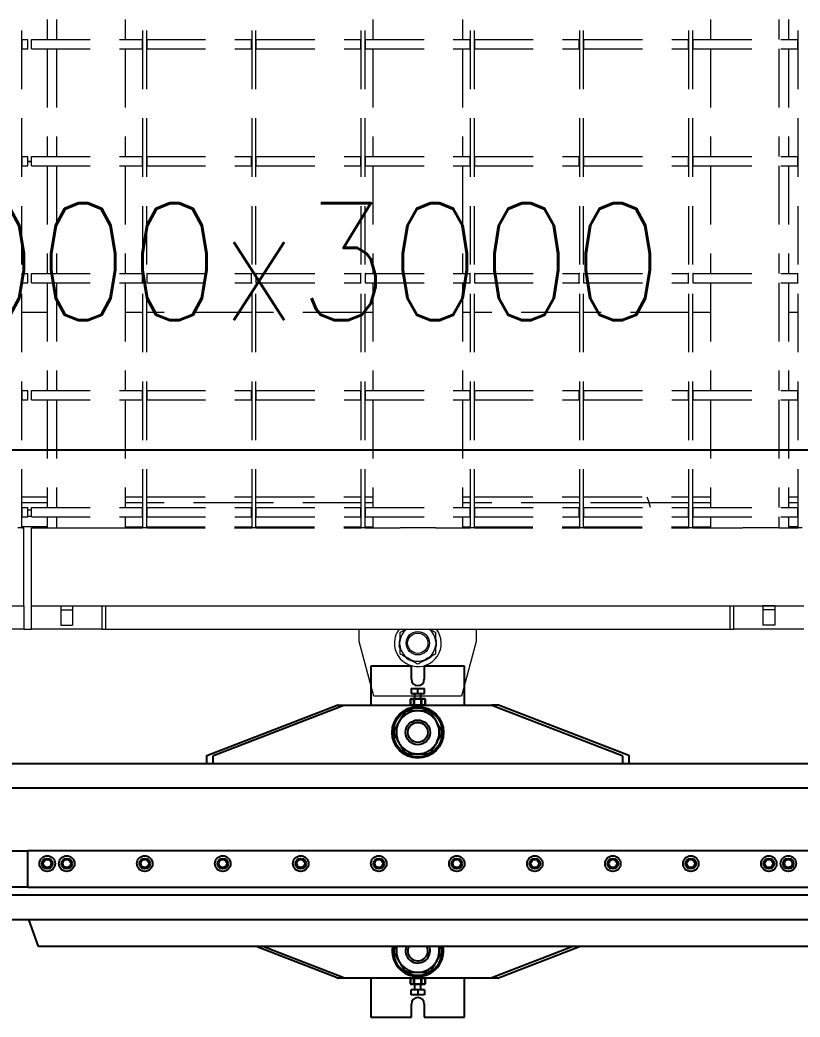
# Model space of a CAD drawing. Extents: x 28911 to 70911, y -59 to 29641.
# Drawn here: x 44763 to 45763, y 19035 to 20314 of the extents above; entities that cross this region are included whole.
import ezdxf

# ---------------------------------------------------------------- set-up
doc = ezdxf.new("R2010")
doc.units = 0
doc.header["$LTSCALE"] = 300
doc.header["$MEASUREMENT"] = 0
doc.linetypes.add('CONTINUA', pattern=[0])
doc.linetypes.add('HIDDEN', pattern=[0.375, 0.25, -0.125])
doc.layers.add('23 CONTINUA 0.35', color=4, linetype='Continuous', lineweight=35)
doc.layers.add('31 NASCOSTA 0.18', color=3, linetype='HIDDEN', lineweight=18)
doc.layers.add('QUOTE', color=7, linetype='Continuous')
doc.styles.get("Standard").update_dxf_attribs({"font": 'STANDARD'})

# ---------------------------------------------------------------- blocks, each defined once
blk = doc.blocks.new('A$C46c43aaa')
at = {"layer": '31 NASCOSTA 0.18', "color": 253}
for p, q in [((-5007.5, -1600), (-5007.5, 1600)), ((-4852.5, -1600), (-4852.5, 1600)), ((-4847.5, -1600), (-4847.5, 1600)), ((-4712.5, -1600), (-4712.5, 1600)), ((-4707.5, -1600), (-4707.5, 1600)), ((-4572.5, -1600), (-4572.5, 1600)), ((-4567.5, -1600), (-4567.5, 1600)), ((-4432.5, -1600), (-4432.5, 1600)), ((-4427.5, -1600), (-4427.5, 1600)), ((-4292.5, -1600), (-4292.5, 1600)), ((-4287.5, -1600), (-4287.5, 1600)), ((-4152.5, -1600), (-4152.5, 1600)), ((-4147.5, -1600), (-4147.5, 1600)), ((-4012.5, -1600), (-4012.5, 1600)), ((-4975, -836), (-4975, -974)), ((-4963, -836), (-4963, -974)), ((-4875, -836), (-4875, -974)), ((-4557.5, -836), (-4557.5, -974)), ((-4442.5, -836), (-4442.5, -974)), ((-4125, -836), (-4125, -974)), ((-4037, -836), (-4037, -974)), ((-4025, -836), (-4025, -974)), ((-5007, -974), (-5007.5, -974)), ((-5007, -974), (-5000, -974)), ((-5007, -986), (-5007, -974)), ((-5000, -986), (-5000, -974)), ((-4995, -986), (-4995, -974)), ((-4995, -974), (-4853, -974)), ((-4853, -986), (-4853, -974)), ((-4852.5, -974), (-4853, -974)), ((-4847, -974), (-4847.5, -974)), ((-4847, -986), (-4847, -974)), ((-4847, -974), (-4713, -974)), ((-4713, -986), (-4713, -974)), ((-4712.5, -974), (-4713, -974)), ((-4707, -974), (-4707.5, -974)), ((-4707, -986), (-4707, -974)), ((-4707, -974), (-4573, -974)), ((-4573, -986), (-4573, -974)), ((-4572.5, -974), (-4573, -974)), ((-4567, -974), (-4567.5, -974)), ((-4567, -986), (-4567, -974)), ((-4567, -974), (-4433, -974)), ((-4433, -986), (-4433, -974)), ((-4432.5, -974), (-4433, -974)), ((-4427, -974), (-4427.5, -974)), ((-4427, -986), (-4427, -974)), ((-4427, -974), (-4293, -974)), ((-4293, -986), (-4293, -974)), ((-4292.5, -974), (-4293, -974)), ((-4287, -974), (-4287.5, -974)), ((-4287, -986), (-4287, -974)), ((-4287, -974), (-4153, -974)), ((-4153, -986), (-4153, -974)), ((-4152.5, -974), (-4153, -974)), ((-4147, -974), (-4147.5, -974)), ((-4147, -986), (-4147, -974)), ((-4147, -974), (-4013, -974)), ((-4013, -986), (-4013, -974)), ((-4012.5, -974), (-4013, -974)), ((-5007.5, -986), (-5007, -986)), ((-5007, -986), (-5000, -986)), ((-4995, -986), (-4853, -986)), ((-4975, -986), (-4975, -1124)), ((-4963, -986), (-4963, -1124)), ((-4875, -986), (-4875, -1124)), ((-4853, -986), (-4852.5, -986)), ((-4847.5, -986), (-4847, -986)), ((-4847, -986), (-4713, -986)), ((-4713, -986), (-4712.5, -986)), ((-4707.5, -986), (-4707, -986)), ((-4707, -986), (-4573, -986)), ((-4573, -986), (-4572.5, -986)), ((-4567.5, -986), (-4567, -986)), ((-4567, -986), (-4433, -986)), ((-4557.5, -986), (-4557.5, -1124)), ((-4442.5, -986), (-4442.5, -1124)), ((-4433, -986), (-4432.5, -986)), ((-4427.5, -986), (-4427, -986)), ((-4427, -986), (-4293, -986)), ((-4293, -986), (-4292.5, -986)), ((-4287.5, -986), (-4287, -986)), ((-4287, -986), (-4153, -986)), ((-4153, -986), (-4152.5, -986)), ((-4147.5, -986), (-4147, -986)), ((-4147, -986), (-4013, -986)), ((-4125, -986), (-4125, -1124)), ((-4037, -986), (-4037, -1124)), ((-4025, -986), (-4025, -1124)), ((-4013, -986), (-4012.5, -986)), ((-5007, -1124), (-5007.5, -1124)), ((-5007, -1124), (-5000, -1124)), ((-5007, -1136), (-5007, -1124)), ((-5000, -1136), (-5000, -1124)), ((-4995, -1136), (-4995, -1124)), ((-4995, -1124), (-4853, -1124)), ((-4853, -1136), (-4853, -1124)), ((-4852.5, -1124), (-4853, -1124)), ((-4847, -1124), (-4847.5, -1124)), ((-4847, -1136), (-4847, -1124)), ((-4847, -1124), (-4713, -1124)), ((-4713, -1136), (-4713, -1124)), ((-4712.5, -1124), (-4713, -1124)), ((-4707, -1124), (-4707.5, -1124)), ((-4707, -1136), (-4707, -1124)), ((-4707, -1124), (-4573, -1124)), ((-4573, -1136), (-4573, -1124)), ((-4572.5, -1124), (-4573, -1124)), ((-4567, -1124), (-4567.5, -1124)), ((-4567, -1136), (-4567, -1124)), ((-4567, -1124), (-4433, -1124)), ((-4433, -1136), (-4433, -1124)), ((-4432.5, -1124), (-4433, -1124)), ((-4427, -1124), (-4427.5, -1124)), ((-4427, -1136), (-4427, -1124)), ((-4427, -1124), (-4293, -1124)), ((-4293, -1136), (-4293, -1124)), ((-4292.5, -1124), (-4293, -1124)), ((-4287, -1124), (-4287.5, -1124)), ((-4287, -1136), (-4287, -1124)), ((-4287, -1124), (-4153, -1124)), ((-4153, -1136), (-4153, -1124)), ((-4152.5, -1124), (-4153, -1124)), ((-4147, -1124), (-4147.5, -1124)), ((-4147, -1136), (-4147, -1124)), ((-4147, -1124), (-4013, -1124)), ((-4013, -1136), (-4013, -1124)), ((-4012.5, -1124), (-4013, -1124)), ((-5007.5, -1136), (-5007, -1136)), ((-5007, -1136), (-5000, -1136)), ((-4995, -1130.3), (-5000, -1130.3)), ((-4995, -1130.5), (-5000, -1130.5)), ((-4995, -1131), (-5000, -1131)), ((-4995, -1136), (-4853, -1136)), ((-4975, -1136), (-4975, -1274)), ((-4963, -1136), (-4963, -1274)), ((-4875, -1136), (-4875, -1274)), ((-4853, -1136), (-4852.5, -1136)), ((-4847.5, -1136), (-4847, -1136)), ((-4847, -1136), (-4713, -1136)), ((-4713, -1136), (-4712.5, -1136)), ((-4707.5, -1136), (-4707, -1136)), ((-4707, -1136), (-4573, -1136)), ((-4573, -1136), (-4572.5, -1136)), ((-4567.5, -1136), (-4567, -1136)), ((-4567, -1136), (-4433, -1136)), ((-4557.5, -1136), (-4557.5, -1274)), ((-4442.5, -1136), (-4442.5, -1274)), ((-4433, -1136), (-4432.5, -1136)), ((-4427.5, -1136), (-4427, -1136)), ((-4427, -1136), (-4293, -1136)), ((-4293, -1136), (-4292.5, -1136)), ((-4287.5, -1136), (-4287, -1136)), ((-4287, -1136), (-4153, -1136)), ((-4153, -1136), (-4152.5, -1136)), ((-4147.5, -1136), (-4147, -1136)), ((-4147, -1136), (-4013, -1136)), ((-4125, -1136), (-4125, -1274)), ((-4037, -1136), (-4037, -1274)), ((-4025, -1136), (-4025, -1274)), ((-4013, -1136), (-4012.5, -1136)), ((-5007, -1274), (-5007.5, -1274)), ((-5007, -1286), (-5007, -1274)), ((-5007, -1274), (-5000, -1274)), ((-5000, -1286), (-5000, -1274)), ((-4995, -1286), (-4995, -1274)), ((-4995, -1274), (-4853, -1274)), ((-4853, -1286), (-4853, -1274)), ((-4852.5, -1274), (-4853, -1274)), ((-4847, -1274), (-4847.5, -1274)), ((-4847, -1286), (-4847, -1274)), ((-4847, -1274), (-4713, -1274)), ((-4713, -1286), (-4713, -1274)), ((-4712.5, -1274), (-4713, -1274)), ((-4707, -1274), (-4707.5, -1274)), ((-4707, -1286), (-4707, -1274)), ((-4707, -1274), (-4573, -1274)), ((-4573, -1286), (-4573, -1274)), ((-4572.5, -1274), (-4573, -1274)), ((-4567, -1274), (-4567.5, -1274)), ((-4567, -1286), (-4567, -1274)), ((-4567, -1274), (-4433, -1274)), ((-4433, -1286), (-4433, -1274)), ((-4432.5, -1274), (-4433, -1274)), ((-4427, -1274), (-4427.5, -1274)), ((-4427, -1286), (-4427, -1274)), ((-4427, -1274), (-4293, -1274)), ((-4293, -1286), (-4293, -1274)), ((-4292.5, -1274), (-4293, -1274)), ((-4287, -1274), (-4287.5, -1274)), ((-4287, -1286), (-4287, -1274)), ((-4287, -1274), (-4153, -1274)), ((-4153, -1286), (-4153, -1274)), ((-4152.5, -1274), (-4153, -1274)), ((-4147, -1274), (-4147.5, -1274)), ((-4147, -1286), (-4147, -1274)), ((-4147, -1274), (-4013, -1274)), ((-4013, -1286), (-4013, -1274)), ((-4012.5, -1274), (-4013, -1274)), ((-5007.5, -1286), (-5007, -1286)), ((-5007, -1286), (-5000, -1286)), ((-4995, -1286), (-4853, -1286)), ((-4975, -1286), (-4975, -1424)), ((-4963, -1286), (-4963, -1424)), ((-4875, -1286), (-4875, -1424)), ((-4853, -1286), (-4852.5, -1286)), ((-4847.5, -1286), (-4847, -1286)), ((-4847, -1286), (-4713, -1286)), ((-4713, -1286), (-4712.5, -1286)), ((-4707.5, -1286), (-4707, -1286)), ((-4707, -1286), (-4573, -1286)), ((-4573, -1286), (-4572.5, -1286)), ((-4567.5, -1286), (-4567, -1286)), ((-4567, -1286), (-4433, -1286)), ((-4557.5, -1286), (-4557.5, -1424)), ((-4442.5, -1286), (-4442.5, -1424)), ((-4433, -1286), (-4432.5, -1286)), ((-4427.5, -1286), (-4427, -1286)), ((-4427, -1286), (-4293, -1286)), ((-4293, -1286), (-4292.5, -1286)), ((-4287.5, -1286), (-4287, -1286)), ((-4287, -1286), (-4153, -1286)), ((-4153, -1286), (-4152.5, -1286)), ((-4147.5, -1286), (-4147, -1286)), ((-4147, -1286), (-4013, -1286)), ((-4125, -1286), (-4125, -1424)), ((-4037, -1286), (-4037, -1424)), ((-4025, -1286), (-4025, -1424)), ((-4013, -1286), (-4012.5, -1286)), ((-4975, -1324), (-5007.5, -1324)), ((-4852.5, -1324), (-4875, -1324)), ((-4712.5, -1324), (-4847.5, -1324)), ((-4572.5, -1324), (-4707.5, -1324)), ((-4557.5, -1324), (-4567.5, -1324)), ((-4432.5, -1324), (-4442.5, -1324)), ((-4292.5, -1324), (-4427.5, -1324)), ((-4152.5, -1324), (-4287.5, -1324)), ((-4125, -1324), (-4147.5, -1324)), ((-4012.5, -1324), (-4025, -1324)), ((-5007, -1424), (-5007.5, -1424)), ((-5007, -1424), (-5000, -1424)), ((-5007, -1436), (-5007, -1424)), ((-5000, -1436), (-5000, -1424)), ((-4995, -1436), (-4995, -1424)), ((-4995, -1424), (-4853, -1424)), ((-4853, -1436), (-4853, -1424)), ((-4852.5, -1424), (-4853, -1424)), ((-4847, -1424), (-4847.5, -1424)), ((-4847, -1436), (-4847, -1424)), ((-4847, -1424), (-4713, -1424)), ((-4713, -1436), (-4713, -1424)), ((-4712.5, -1424), (-4713, -1424)), ((-4707, -1424), (-4707.5, -1424)), ((-4707, -1436), (-4707, -1424)), ((-4707, -1424), (-4573, -1424)), ((-4573, -1436), (-4573, -1424)), ((-4572.5, -1424), (-4573, -1424)), ((-4567, -1424), (-4567.5, -1424)), ((-4567, -1436), (-4567, -1424)), ((-4567, -1424), (-4433, -1424)), ((-4433, -1436), (-4433, -1424)), ((-4432.5, -1424), (-4433, -1424)), ((-4427, -1424), (-4427.5, -1424)), ((-4427, -1436), (-4427, -1424)), ((-4427, -1424), (-4293, -1424)), ((-4293, -1436), (-4293, -1424)), ((-4292.5, -1424), (-4293, -1424)), ((-4287, -1424), (-4287.5, -1424)), ((-4287, -1436), (-4287, -1424)), ((-4287, -1424), (-4153, -1424)), ((-4153, -1436), (-4153, -1424)), ((-4152.5, -1424), (-4153, -1424)), ((-4147, -1424), (-4147.5, -1424)), ((-4147, -1436), (-4147, -1424)), ((-4147, -1424), (-4013, -1424)), ((-4013, -1436), (-4013, -1424)), ((-4012.5, -1424), (-4013, -1424)), ((-5007.5, -1436), (-5007, -1436)), ((-5007, -1436), (-5000, -1436)), ((-4995, -1436), (-4853, -1436)), ((-4975, -1436), (-4975, -1574)), ((-4963, -1436), (-4963, -1574)), ((-4875, -1436), (-4875, -1574)), ((-4853, -1436), (-4852.5, -1436)), ((-4847.5, -1436), (-4847, -1436)), ((-4847, -1436), (-4713, -1436)), ((-4713, -1436), (-4712.5, -1436)), ((-4707.5, -1436), (-4707, -1436)), ((-4707, -1436), (-4573, -1436)), ((-4573, -1436), (-4572.5, -1436)), ((-4567.5, -1436), (-4567, -1436)), ((-4567, -1436), (-4433, -1436)), ((-4557.5, -1436), (-4557.5, -1574)), ((-4442.5, -1436), (-4442.5, -1574)), ((-4433, -1436), (-4432.5, -1436)), ((-4427.5, -1436), (-4427, -1436)), ((-4427, -1436), (-4293, -1436)), ((-4293, -1436), (-4292.5, -1436)), ((-4287.5, -1436), (-4287, -1436)), ((-4287, -1436), (-4153, -1436)), ((-4153, -1436), (-4152.5, -1436)), ((-4147.5, -1436), (-4147, -1436)), ((-4147, -1436), (-4013, -1436)), ((-4125, -1436), (-4125, -1574)), ((-4037, -1436), (-4037, -1574)), ((-4025, -1436), (-4025, -1574)), ((-4013, -1436), (-4012.5, -1436)), ((-5007.5, -1560.3), (-4975, -1560.3)), ((-4975, -1568.1), (-5007.5, -1568.1)), ((-4875, -1560.3), (-4852.5, -1560.3)), ((-4852.5, -1568.1), (-4875, -1568.1)), ((-4847.5, -1560.3), (-4712.5, -1560.3)), ((-4712.5, -1568.1), (-4847.5, -1568.1)), ((-4707.5, -1560.3), (-4572.5, -1560.3)), ((-4572.5, -1568.1), (-4707.5, -1568.1)), ((-4567.5, -1560.3), (-4557.5, -1560.3)), ((-4557.5, -1568.1), (-4567.5, -1568.1)), ((-4442.5, -1560.3), (-4432.5, -1560.3)), ((-4432.5, -1568.1), (-4442.5, -1568.1)), ((-4427.5, -1560.3), (-4292.5, -1560.3)), ((-4292.5, -1568.1), (-4427.5, -1568.1)), ((-4287.5, -1560.3), (-4152.5, -1560.3)), ((-4203.6, -1568.1), (-4287.5, -1568.1)), ((-4206.4, -1560.3), (-4203.6, -1568.1)), ((-4201.5, -1574), (-4203.6, -1568.1)), ((-4152.5, -1568.1), (-4203.6, -1568.1)), ((-4147.5, -1560.3), (-4125, -1560.3)), ((-4125, -1568.1), (-4147.5, -1568.1)), ((-4025, -1560.3), (-4012.5, -1560.3)), ((-4012.5, -1568.1), (-4025, -1568.1)), ((-5007, -1574), (-5007.5, -1574)), ((-5007, -1574), (-5000, -1574)), ((-5007, -1586), (-5007, -1574)), ((-5000, -1586), (-5000, -1574)), ((-5000, -1577.2), (-4995, -1577.2)), ((-5000, -1585), (-4995, -1585)), ((-4995, -1586), (-4995, -1574)), ((-4995, -1574), (-4853, -1574)), ((-4853, -1586), (-4853, -1574)), ((-4852.5, -1574), (-4853, -1574)), ((-4847, -1574), (-4847.5, -1574)), ((-4847, -1586), (-4847, -1574)), ((-4847, -1574), (-4713, -1574)), ((-4713, -1586), (-4713, -1574)), ((-4712.5, -1574), (-4713, -1574)), ((-4707, -1574), (-4707.5, -1574)), ((-4707, -1586), (-4707, -1574)), ((-4707, -1574), (-4573, -1574)), ((-4573, -1586), (-4573, -1574)), ((-4572.5, -1574), (-4573, -1574)), ((-4567, -1574), (-4567.5, -1574)), ((-4567, -1586), (-4567, -1574)), ((-4567, -1574), (-4433, -1574)), ((-4433, -1586), (-4433, -1574)), ((-4432.5, -1574), (-4433, -1574)), ((-4427, -1574), (-4427.5, -1574)), ((-4427, -1586), (-4427, -1574)), ((-4427, -1574), (-4293, -1574)), ((-4293, -1586), (-4293, -1574)), ((-4292.5, -1574), (-4293, -1574)), ((-4287, -1574), (-4287.5, -1574)), ((-4287, -1586), (-4287, -1574)), ((-4287, -1574), (-4153, -1574)), ((-4153, -1586), (-4153, -1574)), ((-4152.5, -1574), (-4153, -1574)), ((-4147, -1574), (-4147.5, -1574)), ((-4147, -1586), (-4147, -1574)), ((-4147, -1574), (-4013, -1574)), ((-4013, -1586), (-4013, -1574)), ((-4012.5, -1574), (-4013, -1574)), ((-5007.5, -1586), (-5007, -1586)), ((-5007, -1586), (-5000, -1586)), ((-4995, -1586), (-4853, -1586)), ((-4975, -1586), (-4975, -1600)), ((-4963, -1586), (-4963, -1600)), ((-4875, -1586), (-4875, -1600)), ((-4853, -1586), (-4852.5, -1586)), ((-4847.5, -1586), (-4847, -1586)), ((-4847, -1586), (-4713, -1586)), ((-4713, -1586), (-4712.5, -1586)), ((-4707.5, -1586), (-4707, -1586)), ((-4707, -1586), (-4573, -1586)), ((-4573, -1586), (-4572.5, -1586)), ((-4567.5, -1586), (-4567, -1586)), ((-4567, -1586), (-4433, -1586)), ((-4557.5, -1586), (-4557.5, -1600)), ((-4442.5, -1586), (-4442.5, -1600)), ((-4433, -1586), (-4432.5, -1586)), ((-4427.5, -1586), (-4427, -1586)), ((-4427, -1586), (-4293, -1586)), ((-4293, -1586), (-4292.5, -1586)), ((-4287.5, -1586), (-4287, -1586)), ((-4287, -1586), (-4153, -1586)), ((-4153, -1586), (-4152.5, -1586)), ((-4147.5, -1586), (-4147, -1586)), ((-4147, -1586), (-4013, -1586)), ((-4125, -1586), (-4125, -1600)), ((-4037, -1586), (-4037, -1600)), ((-4025, -1586), (-4025, -1600)), ((-4013, -1586), (-4012.5, -1586)), ((-5007.5, -1600), (-5012.5, -1600)), ((-4975, -1599), (-5007.5, -1599)), ((-5007.5, -1600), (-5005, -1600)), ((-5005, -1607.1), (-5005, -1600)), ((-4995, -1600), (-4963, -1600)), ((-4995, -1607.1), (-4995, -1600)), ((-4963, -1600), (-4939.4, -1600)), ((-4939.4, -1600), (-4916.7, -1600)), ((-4916.7, -1600), (-4852.5, -1600)), ((-4875, -1599), (-4852.5, -1599)), ((-4847.5, -1600), (-4852.5, -1600)), ((-4847.5, -1599), (-4712.5, -1599)), ((-4847.5, -1600), (-4712.5, -1600)), ((-4707.5, -1600), (-4712.5, -1600)), ((-4707.5, -1599), (-4572.5, -1599)), ((-4707.5, -1600), (-4572.5, -1600)), ((-4567.5, -1600), (-4572.5, -1600)), ((-4567.5, -1599), (-4557.5, -1599)), ((-4567.5, -1600), (-4522.8, -1600)), ((-4477.2, -1600), (-4522.8, -1600)), ((-4477.2, -1600), (-4432.5, -1600)), ((-4442.5, -1599), (-4432.5, -1599)), ((-4427.5, -1600), (-4432.5, -1600)), ((-4427.5, -1599), (-4292.5, -1599)), ((-4427.5, -1600), (-4292.5, -1600)), ((-4287.5, -1600), (-4292.5, -1600)), ((-4287.5, -1599), (-4152.5, -1599)), ((-4287.5, -1600), (-4152.5, -1600)), ((-4147.5, -1600), (-4152.5, -1600)), ((-4147.5, -1599), (-4125, -1599)), ((-4147.5, -1600), (-4083.3, -1600)), ((-4060.6, -1600), (-4083.3, -1600)), ((-4037, -1600), (-4060.6, -1600)), ((-4037, -1600), (-4012.5, -1600)), ((-4012.5, -1599), (-4025, -1599)), ((-4007.5, -1600), (-4012.5, -1600))]:
    blk.add_line(p, q, dxfattribs=at)
at = {"layer": '31 NASCOSTA 0.18', "color": 7, "linetype": 'CONTINUA'}
for p, q in [((-5005, -1692.9), (-5005, -1607.1)), ((-4995, -1692.9), (-4995, -1607.1)), ((-5995, -1700), (-5005, -1700)), ((-5005, -1700), (-5005, -1692.9)), ((-5005, -1700), (-5005, -1730)), ((-4995, -1700), (-4995, -1692.9)), ((-4995, -1700), (-4005, -1700)), ((-4995, -1730), (-4995, -1700)), ((-4957.5, -1700), (-4942.5, -1700)), ((-4957.5, -1700), (-4957.5, -1705)), ((-4942.5, -1700), (-4942.5, -1705)), ((-4905, -1700), (-4905, -1730)), ((-4900, -1730), (-4900, -1700)), ((-4100, -1700), (-4100, -1730)), ((-4095, -1730), (-4095, -1700)), ((-4042.5, -1700), (-4057.5, -1700)), ((-4057.5, -1700), (-4057.5, -1705)), ((-4042.5, -1700), (-4042.5, -1705)), ((-4957.5, -1705), (-4942.5, -1705)), ((-4957.5, -1705), (-4957.5, -1725)), ((-4942.5, -1705), (-4942.5, -1725)), ((-4042.5, -1705), (-4057.5, -1705)), ((-4057.5, -1705), (-4057.5, -1725)), ((-4042.5, -1705), (-4042.5, -1725)), ((-4957.5, -1725), (-4942.5, -1725)), ((-4042.5, -1725), (-4057.5, -1725)), ((-5005, -1730), (-5095, -1730)), ((-5005, -1730), (-4995, -1730)), ((-4905, -1730), (-4995, -1730)), ((-4905, -1730), (-4900, -1730)), ((-4900, -1730), (-4100, -1730)), ((-4575, -1746), (-4575, -1730)), ((-4517.1, -1731.1), (-4515.9, -1730)), ((-4425, -1730), (-4425, -1746)), ((-4100, -1730), (-4095, -1730)), ((-4005, -1730), (-4095, -1730)), ((-4556.2, -1816), (-4575, -1746)), ((-4523, -1750.1), (-4523, -1745.9)), ((-4477, -1745.9), (-4477, -1750.1)), ((-4425, -1746), (-4443.8, -1816)), ((-4509.7, -1769), (-4513.3, -1766.9)), ((-4486.7, -1766.9), (-4490.3, -1769)), ((-4443.8, -1816), (-4556.2, -1816))]:
    blk.add_line(p, q, dxfattribs=at)
at = {"layer": '31 NASCOSTA 0.18', "color": 7, "linetype": 'CONTINUA', "flags": 128}
for points in [[(-4484.1, -1730), (-4483.1, -1731), (-4482.9, -1731.2)], [(-4523.2, -1754.3), (-4523.3, -1753.6), (-4523.8, -1750.7)]]:
    blk.add_lwpolyline(points, dxfattribs=at)
at = {"layer": '31 NASCOSTA 0.18', "color": 7, "linetype": 'CONTINUA'}
for radius in [15, 13]:
    blk.add_circle((-4500, -1748), radius, dxfattribs=at)
for radius, start, end in [(30, 143.1301, 186.4252), (30, 186.4252, 36.8699), (23.1, 128.7922, 174.8284), (23.1, 5.1716, 51.2078), (24, 164.8613, 186.4252), (23.1, 185.1716, 234.8284), (23.1, 305.1716, 354.8284), (24, 344.8616, 15.2291), (24, 224.4822, 256.3361), (23.1, 245.1716, 294.8284), (24, 283.4464, 315.352)]:
    blk.add_arc((-4500, -1748), radius, start, end, dxfattribs=at)
for points, knots in [([(-4514.8, -1730), (-4515.9, -1730.6), (-4518.7, -1732.2), (-4521.4, -1733.8), (-4523, -1734.7)], [0, 0, 0, 0, 0.403896, 1, 1, 1, 1]), ([(-4523, -1734.7), (-4523, -1736.5), (-4523, -1740.2), (-4523, -1744), (-4523, -1745.9)], [0, 0, 0, 0, 0.496994, 1, 1, 1, 1]), ([(-4477, -1734.7), (-4478.6, -1733.8), (-4481.3, -1732.3), (-4484, -1730.7), (-4485.2, -1730)], [0, 0, 0, 0, 0.588288, 1, 1, 1, 1]), ([(-4477, -1745.9), (-4477, -1744), (-4477, -1740.2), (-4477, -1736.6), (-4477, -1734.7)], [0, 0, 0, 0, 0.496394, 1, 1, 1, 1]), ([(-4523, -1750.1), (-4523, -1752), (-4523, -1755.8), (-4523, -1759.4), (-4523, -1761.3)], [0, 0, 0, 0, 0.496394, 1, 1, 1, 1]), ([(-4477, -1761.3), (-4477, -1759.5), (-4477, -1755.8), (-4477, -1752), (-4477, -1750.1)], [0, 0, 0, 0, 0.496994, 1, 1, 1, 1]), ([(-4523, -1761.3), (-4521.4, -1762.2), (-4518.2, -1764), (-4515, -1765.9), (-4513.3, -1766.9)], [0, 0, 0, 0, 0.496994, 1, 1, 1, 1]), ([(-4486.7, -1766.9), (-4485.1, -1765.9), (-4481.8, -1764), (-4478.6, -1762.2), (-4477, -1761.3)], [0, 0, 0, 0, 0.496394, 1, 1, 1, 1]), ([(-4509.7, -1769), (-4508.1, -1769.9), (-4504.8, -1771.8), (-4501.6, -1773.6), (-4500, -1774.6)], [0, 0, 0, 0, 0.496394, 1, 1, 1, 1]), ([(-4500, -1774.6), (-4498.4, -1773.6), (-4495.2, -1771.8), (-4492, -1769.9), (-4490.3, -1769)], [0, 0, 0, 0, 0.496994, 1, 1, 1, 1])]:
    blk.add_open_spline(points, degree=3, knots=knots, dxfattribs=at)
blk = doc.blocks.new('*U74')
at = {"color": 1, "linetype": 'CONTINUA', "ltscale": 5}
blk.add_line((-12000, -1500), (0, -1500), dxfattribs=at)
at = {"layer": 'QUOTE', "color": 1, "insert": (-11839, -1184), "char_height": 150, "width": 1465.556, "attachment_point": 1}
blk.add_mtext('12000x3000', dxfattribs=at)
blk = doc.blocks.new('A$C32be2113')
at = {"color": 7, "linetype": 'Continuous', "lineweight": 25}
for p, q in [((-2560, 283.3), (-2560, 233.3)), ((-2508.2, 283.3), (-2560, 283.3)), ((-2508.2, 266.5), (-2508.2, 283.3)), ((-2491.8, 283.3), (-2491.8, 266.5)), ((-2440, 283.3), (-2491.8, 283.3)), ((-2440, 233.3), (-2440, 283.3)), ((-2508.5, 254.7), (-2508.5, 248.3)), ((-2508.5, 254.7), (-2500, 254.7)), ((-2508.5, 248.3), (-2500, 248.3)), ((-2504.1, 248.3), (-2504.1, 241.3)), ((-2500, 248.3), (-2500, 254.7)), ((-2500, 254.7), (-2491.5, 254.7)), ((-2500, 248.3), (-2491.5, 248.3)), ((-2495.9, 241.3), (-2495.9, 248.3)), ((-2491.5, 248.3), (-2491.5, 254.7)), ((-2770.4, 168.5), (-2603.4, 233.2)), ((-2761.9, 168.5), (-2595, 233.2)), ((-2603.1, 233.3), (-2594.7, 233.3)), ((-2594.7, 233.3), (-2549, 233.3)), ((-2549, 233.3), (-2540.6, 233.3)), ((-2540.6, 233.3), (-2459.4, 233.3)), ((-2508.5, 241.3), (-2509.4, 240.8)), ((-2509.4, 240.8), (-2507.4, 241.3)), ((-2509.4, 240.8), (-2509.4, 233.8)), ((-2509.4, 233.8), (-2509.4, 240.8)), ((-2509.4, 240.8), (-2509.4, 240.8)), ((-2509.4, 233.8), (-2508.5, 233.3)), ((-2507.4, 233.3), (-2509.4, 233.8)), ((-2509.4, 233.8), (-2509.4, 233.8)), ((-2507.4, 241.3), (-2508.5, 241.3)), ((-2507.4, 241.3), (-2505.3, 240.8)), ((-2500, 241.3), (-2507.4, 241.3)), ((-2505.3, 233.8), (-2507.4, 233.3)), ((-2505.3, 240.8), (-2505.3, 233.8)), ((-2505.3, 240.8), (-2504.1, 240.8)), ((-2505.3, 233.8), (-2504.1, 233.8)), ((-2504.1, 240.8), (-2500, 241.3)), ((-2504.1, 233.8), (-2504.1, 240.8)), ((-2500, 233.3), (-2504.1, 233.8)), ((-2500, 241.3), (-2495.9, 240.8)), ((-2492.6, 241.3), (-2500, 241.3)), ((-2495.9, 233.8), (-2500, 233.3)), ((-2495.9, 240.8), (-2495.9, 233.8)), ((-2495.9, 240.8), (-2494.7, 240.8)), ((-2495.9, 233.8), (-2494.7, 233.8)), ((-2494.7, 240.8), (-2492.6, 241.3)), ((-2494.7, 233.8), (-2494.7, 240.8)), ((-2492.6, 233.3), (-2494.7, 233.8)), ((-2492.6, 241.3), (-2490.6, 240.8)), ((-2491.5, 241.3), (-2492.6, 241.3)), ((-2490.6, 233.8), (-2492.6, 233.3)), ((-2490.6, 240.8), (-2491.5, 241.3)), ((-2491.5, 233.3), (-2490.6, 233.8)), ((-2490.6, 233.8), (-2490.6, 240.8)), ((-2490.6, 240.8), (-2490.6, 233.8)), ((-2490.6, 240.8), (-2490.6, 240.8)), ((-2490.6, 233.8), (-2490.6, 233.8)), ((-2459.4, 233.3), (-2451, 233.3)), ((-2451, 233.3), (-2405.3, 233.3)), ((-2396.9, 233.3), (-2405.3, 233.3)), ((-2405, 233.2), (-2238.1, 168.5)), ((-2229.6, 168.5), (-2396.6, 233.2)), ((-2771, 167.6), (-2771, 159.3)), ((-2762.5, 159.3), (-2762.5, 167.6)), ((-2237.5, 167.6), (-2237.5, 159.3)), ((-2229, 159.3), (-2229, 167.6)), ((-3824.3, 158.3), (-1175.7, 158.3)), ((-3985, 127.2), (-1015, 127.2)), ((-3985, 46.6), (-3000, 46.6)), ((-3000, 0), (-3000, 46.6)), ((-2000, 46.6), (-3000, 46.6)), ((-3000, 0), (-3985, 0)), ((-1015, -10.6), (-3985, -10.6)), ((-3000, 0), (-2000, 0)), ((-3985, -41.7), (-1015, -41.7)), ((-2986.2, -76.4), (-2998.5, -41.7)), ((-1986.2, -76.4), (-2986.2, -76.4)), ((-2603.4, -116.6), (-2707.3, -76.4)), ((-2595, -116.6), (-2698.8, -76.4)), ((-2528.7, -76.4), (-2530.3, -79.2)), ((-2469.7, -79.2), (-2471.3, -76.4)), ((-2301.2, -76.4), (-2405, -116.6)), ((-2396.6, -116.6), (-2292.7, -76.4)), ((-2594.7, -116.7), (-2603.1, -116.7)), ((-2549, -116.7), (-2594.7, -116.7)), ((-2560, -116.7), (-2560, -166.7)), ((-2540.6, -116.7), (-2549, -116.7)), ((-2459.4, -116.7), (-2540.6, -116.7)), ((-2508.5, -116.7), (-2509.4, -117.2)), ((-2509.4, -117.2), (-2507.4, -116.7)), ((-2509.4, -117.2), (-2509.4, -124.2)), ((-2509.4, -124.2), (-2509.4, -117.2)), ((-2509.4, -117.2), (-2509.4, -117.2)), ((-2509.4, -124.2), (-2508.5, -124.7)), ((-2507.4, -124.7), (-2509.4, -124.2)), ((-2509.4, -124.2), (-2509.4, -124.2)), ((-2508.5, -124.7), (-2507.4, -124.7)), ((-2507.4, -116.7), (-2505.3, -117.2)), ((-2505.3, -124.2), (-2507.4, -124.7)), ((-2507.4, -124.7), (-2500, -124.7)), ((-2504.1, -117.2), (-2505.3, -117.2)), ((-2505.3, -117.2), (-2505.3, -124.2)), ((-2504.1, -124.2), (-2505.3, -124.2)), ((-2504.1, -117.2), (-2500, -116.7)), ((-2504.1, -124.2), (-2504.1, -117.2)), ((-2500, -124.7), (-2504.1, -124.2)), ((-2504.1, -124.7), (-2504.1, -131.7)), ((-2500, -116.7), (-2495.9, -117.2)), ((-2495.9, -124.2), (-2500, -124.7)), ((-2500, -124.7), (-2492.6, -124.7)), ((-2494.7, -117.2), (-2495.9, -117.2)), ((-2495.9, -117.2), (-2495.9, -124.2)), ((-2494.7, -124.2), (-2495.9, -124.2)), ((-2495.9, -131.7), (-2495.9, -124.7)), ((-2494.7, -117.2), (-2492.6, -116.7)), ((-2494.7, -124.2), (-2494.7, -117.2)), ((-2492.6, -124.7), (-2494.7, -124.2)), ((-2492.6, -116.7), (-2490.6, -117.2)), ((-2490.6, -124.2), (-2492.6, -124.7)), ((-2492.6, -124.7), (-2491.5, -124.7)), ((-2490.6, -117.2), (-2491.5, -116.7)), ((-2491.5, -124.7), (-2490.6, -124.2)), ((-2490.6, -124.2), (-2490.6, -117.2)), ((-2490.6, -117.2), (-2490.6, -124.2)), ((-2490.6, -117.2), (-2490.6, -117.2)), ((-2490.6, -124.2), (-2490.6, -124.2)), ((-2451, -116.7), (-2459.4, -116.7)), ((-2405.3, -116.7), (-2451, -116.7)), ((-2440, -166.7), (-2440, -116.7)), ((-2396.9, -116.7), (-2405.3, -116.7)), ((-2500, -131.7), (-2508.5, -131.7)), ((-2508.5, -138.1), (-2508.5, -131.7)), ((-2500, -138.1), (-2508.5, -138.1)), ((-2491.5, -131.7), (-2500, -131.7)), ((-2500, -131.7), (-2500, -138.1)), ((-2491.5, -138.1), (-2500, -138.1)), ((-2491.5, -131.7), (-2491.5, -138.1)), ((-2508.2, -166.7), (-2508.2, -150)), ((-2491.8, -150), (-2491.8, -166.7)), ((-2560, -166.7), (-2508.2, -166.7)), ((-2491.8, -166.7), (-2440, -166.7))]:
    blk.add_line(p, q, dxfattribs=at)
for centre, radius in [((-2500, 198.3), 33), ((-2500, 198.3), 31.5), ((-2500, 198.3), 15.8), ((-2500, 198.3), 15.8), ((-2500, 198.3), 12.8), ((-2975, 30), 10), ((-2950, 30), 10), ((-2850, 30), 10), ((-2750, 30), 10), ((-2650, 30), 10), ((-2550, 30), 10), ((-2450, 30), 10), ((-2350, 30), 10), ((-2250, 30), 10), ((-2150, 30), 10), ((-2050, 30), 10), ((-2025, 30), 10), ((-2975, 30), 6.75), ((-2975, 30), 5.1), ((-2950, 30), 6.75), ((-2950, 30), 5.1), ((-2850, 30), 6.75), ((-2850, 30), 5.1), ((-2750, 30), 6.75), ((-2750, 30), 5.1), ((-2650, 30), 6.75), ((-2650, 30), 5.1), ((-2550, 30), 6.75), ((-2550, 30), 5.1), ((-2450, 30), 6.75), ((-2450, 30), 5.1), ((-2350, 30), 6.75), ((-2350, 30), 5.1), ((-2250, 30), 6.75), ((-2250, 30), 5.1), ((-2150, 30), 6.75), ((-2150, 30), 5.1), ((-2050, 30), 6.75), ((-2050, 30), 5.1), ((-2025, 30), 6.75), ((-2025, 30), 5.1)]:
    blk.add_circle(centre, radius, dxfattribs=at)
for centre, radius, start, end in [((-2500, 266.5), 8.25, 180, 0), ((-2603.1, 232.5), 0.83, 90.0509, 111.2656), ((-2594.7, 232.5), 0.83, 90.0509, 111.2656), ((-2405.3, 232.5), 0.83, 68.7344, 89.9491), ((-2396.9, 232.5), 0.83, 68.7344, 89.9491), ((-2500, 198.3), 27.5, 90, 150), ((-2500, 198.3), 30.4, 115.2098, 124.7902), ((-2500, 198.3), 27.5, 30, 90), ((-2500, 198.3), 30.4, 55.2098, 64.7902), ((-2500, 198.3), 27.5, 150, 210), ((-2500, 198.3), 27.5, 330, 30), ((-2500, 198.3), 30.4, 175.2098, 184.7902), ((-2500, 198.3), 30.4, 355.2098, 4.7902), ((-2500, 198.3), 27.5, 210, 270), ((-2500, 198.3), 27.5, 270, 330), ((-2770, 167.6), 0.998, 113.1168, 181.4669), ((-2761.5, 167.6), 0.998, 113.1168, 181.4669), ((-2500, 198.3), 30.4, 235.2098, 244.7902), ((-2500, 198.3), 30.4, 295.2098, 304.7902), ((-2238.5, 167.6), 0.998, 358.5331, 66.8832), ((-2230, 167.6), 0.998, 358.5331, 66.8832), ((-2770, 159.3), 0.957, 177.3247, 267.0479), ((-2761.6, 159.3), 0.957, 177.3247, 267.0479), ((-2238.4, 159.3), 0.957, 272.9521, 2.6753), ((-2230, 159.3), 0.957, 272.9521, 2.6753), ((-2500, -81.7), 33, 170.7579, 270), ((-2500, -81.7), 31.5, 170.3137, 9.6863), ((-2500, -81.7), 27.5, 168.888, 210), ((-2500, -81.7), 15.8, 160.4392, 0), ((-2500, -81.7), 15.8, 160.4456, 0), ((-2500, -81.7), 12.8, 155.6006, 0), ((-2500, -81.7), 33, 270, 9.2421), ((-2500, -81.7), 12.8, 0, 24.3994), ((-2500, -81.7), 15.8, 0, 19.5608), ((-2500, -81.7), 15.8, 0, 19.5544), ((-2500, -81.7), 27.5, 330, 11.112), ((-2500, -81.7), 30.4, 175.2098, 184.7902), ((-2500, -81.7), 30.4, 355.2098, 4.7902), ((-2500, -81.7), 27.5, 210, 270), ((-2500, -81.7), 27.5, 270, 330), ((-2500, -81.7), 30.4, 235.2098, 244.7902), ((-2500, -81.7), 30.4, 295.2098, 304.7902), ((-2603.1, -115.9), 0.83, 248.7344, 269.9491), ((-2594.7, -115.9), 0.83, 248.7344, 269.9491), ((-2405.3, -115.9), 0.83, 270.0509, 291.2656), ((-2396.9, -115.9), 0.83, 270.0509, 291.2656), ((-2500, -150), 8.25, 0, 180)]:
    blk.add_arc(centre, radius, start, end, dxfattribs=at)
for points, knots in [([(-2517.3, 223.3), (-2518.4, 221.4), (-2520.5, 217.7), (-2522.7, 214), (-2523.8, 212)], [0, 0, 0, 0, 0.49656, 1, 1, 1, 1]), ([(-2500, 225.8), (-2502.2, 225.8), (-2506.5, 225.8), (-2510.8, 225.8), (-2512.9, 225.8)], [0, 0, 0, 0, 0.4960735, 1, 1, 1, 1]), ([(-2487.1, 225.8), (-2489.2, 225.8), (-2493.4, 225.8), (-2497.8, 225.8), (-2500, 225.8)], [0, 0, 0, 0, 0.49656, 1, 1, 1, 1]), ([(-2476.2, 212), (-2477.3, 213.9), (-2479.5, 217.7), (-2481.6, 221.4), (-2482.7, 223.3)], [0, 0, 0, 0, 0.496074, 1, 1, 1, 1]), ([(-2523.8, 212), (-2524.9, 210.2), (-2527.1, 206.4), (-2529.2, 202.7), (-2530.3, 200.8)], [0, 0, 0, 0, 0.496074, 1, 1, 1, 1]), ([(-2469.7, 200.8), (-2470.8, 202.7), (-2472.9, 206.4), (-2475.1, 210.1), (-2476.2, 212)], [0, 0, 0, 0, 0.49656, 1, 1, 1, 1]), ([(-2530.3, 195.8), (-2529.2, 193.9), (-2527.1, 190.2), (-2524.9, 186.5), (-2523.8, 184.5)], [0, 0, 0, 0, 0.49656, 1, 1, 1, 1]), ([(-2476.2, 184.5), (-2475.1, 186.4), (-2472.9, 190.2), (-2470.8, 193.9), (-2469.7, 195.8)], [0, 0, 0, 0, 0.496074, 1, 1, 1, 1]), ([(-2523.8, 184.5), (-2522.7, 182.7), (-2520.5, 178.9), (-2518.4, 175.2), (-2517.3, 173.3)], [0, 0, 0, 0, 0.496074, 1, 1, 1, 1]), ([(-2482.7, 173.3), (-2481.6, 175.2), (-2479.5, 178.9), (-2477.3, 182.6), (-2476.2, 184.5)], [0, 0, 0, 0, 0.49656, 1, 1, 1, 1]), ([(-2512.9, 170.8), (-2510.8, 170.8), (-2506.6, 170.8), (-2502.2, 170.8), (-2500, 170.8)], [0, 0, 0, 0, 0.49656, 1, 1, 1, 1]), ([(-2500, 170.8), (-2497.8, 170.8), (-2493.5, 170.8), (-2489.2, 170.8), (-2487.1, 170.8)], [0, 0, 0, 0, 0.496074, 1, 1, 1, 1]), ([(-2530.3, -84.2), (-2529.2, -86.1), (-2527.1, -89.8), (-2524.9, -93.5), (-2523.8, -95.5)], [0, 0, 0, 0, 0.49656, 1, 1, 1, 1]), ([(-2476.2, -95.5), (-2475.1, -93.6), (-2472.9, -89.8), (-2470.8, -86.1), (-2469.7, -84.2)], [0, 0, 0, 0, 0.496074, 1, 1, 1, 1]), ([(-2523.8, -95.5), (-2522.7, -97.3), (-2520.5, -101.1), (-2518.4, -104.8), (-2517.3, -106.7)], [0, 0, 0, 0, 0.496074, 1, 1, 1, 1]), ([(-2482.7, -106.7), (-2481.6, -104.8), (-2479.5, -101.1), (-2477.3, -97.4), (-2476.2, -95.5)], [0, 0, 0, 0, 0.49656, 1, 1, 1, 1]), ([(-2512.9, -109.2), (-2510.8, -109.2), (-2506.6, -109.2), (-2502.2, -109.2), (-2500, -109.2)], [0, 0, 0, 0, 0.49656, 1, 1, 1, 1]), ([(-2500, -109.2), (-2497.8, -109.2), (-2493.5, -109.2), (-2489.2, -109.2), (-2487.1, -109.2)], [0, 0, 0, 0, 0.496074, 1, 1, 1, 1])]:
    blk.add_open_spline(points, degree=3, knots=knots, dxfattribs=at)

msp = doc.modelspace()

# ---------------------------------------------------------------- block references
at = {"color": 8, "ltscale": 50}
msp.add_blockref('A$C32be2113', (47772.732, 19202.089), dxfattribs=at)
at = {"ltscale": 50}
msp.add_blockref('*U74', (56272.732, 21262.689), dxfattribs=at)
at = {"layer": '23 CONTINUA 0.35'}
msp.add_blockref('A$C46c43aaa', (49772.732, 21262.689), dxfattribs=at)

doc.saveas('drawing.dxf')
